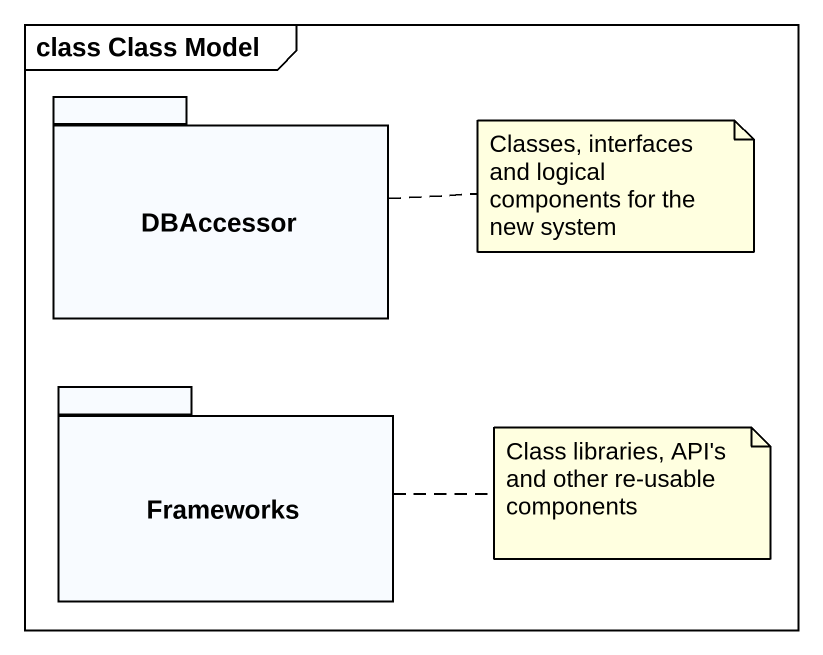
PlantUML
@startuml
mainframe class Class Model
package DBAccessor {
}
package Frameworks {
}
note right of DBAccessor : Classes, interfaces and logical components for the new system
note right of Frameworks : Class libraries, API's and other re-usable components
@enduml
